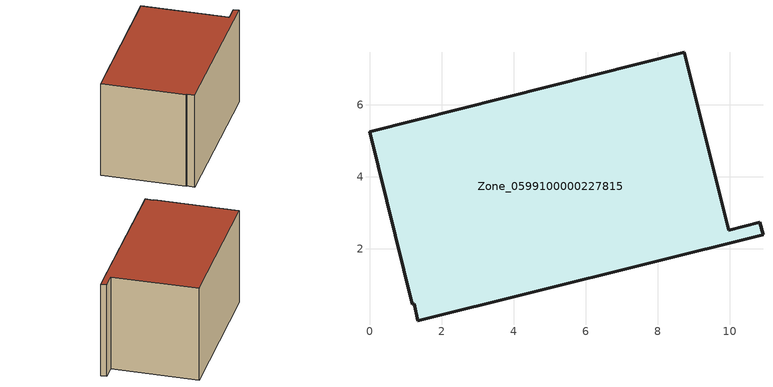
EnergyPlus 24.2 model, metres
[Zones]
Zone_0599100000227815
 floor ground (C_G): 1.34,0.01 1.25,0.47 1.19,0.46 0,5.25 8.73,7.45 9.96,2.52 10.84,2.74 10.92,2.39 z0
 wall outside (C_F): 10.92,2.39 10.84,2.74 9.96,2.52 8.73,7.45 0,5.25 1.19,0.46 1.25,0.47 1.34,0.01 10.92,2.39 z0:5.86
 roof outside (C_R): 1.25,0.47 1.34,0.01 10.92,2.39 10.84,2.74 9.96,2.52 8.73,7.45 0,5.25 1.19,0.46 z5.86
[BUILDING]
Pand.0599100000227815: North Axis=0; Terrain=City; Loads Convergence Tolerance Value=0.04; Temperature Convergence Tolerance Value=0.4; Solar Distribution=FullExterior; Maximum Number of Warmup Days=25; Minimum Number of Warmup Days=1
[Site:Location]
Rotterdam.The.Hague.AP_ZH_NLD Design_Conditions: Latitude=51.96; Longitude=4.45; Time Zone=1; Elevation=-4.5
[SITE:GROUNDTEMPERATURE:BUILDINGSURFACE]
18, 18, 18, 18, 18, 18, 18, 18, 18, 18, 18, 18
[MATERIAL] Thermal Absorptance=0.9; Solar Absorptance=0.7; Visible Absorptance=0.7
Name | Roughness | Thickness | Conductivity | Density | Specific Heat
G.TI.1975-1991 | MediumSmooth | 0.15 | 0.288461 | 540 | 1210
F.TI.1975-1991 | Rough | 0.3 | 0.230769 | 1920 | 840
R.TI.1975-1991 | MediumRough | 0.2 | 0.153846 | 1500 | 1000
[CONSTRUCTION]
C_G: G.TI.1975-1991
C_F: F.TI.1975-1991
C_R: R.TI.1975-1991
[ZONE]
Zone_0599100000227815: Type=1; Multiplier=1; Ceiling Height=Autocalculate; Volume=Autocalculate; Floor Area=autocalculate; Part of Total Floor Area=Yes
[ZONEINFILTRATION:DESIGNFLOWRATE]
Infil_Zone_0599100000227815: Zone or ZoneList or Space or SpaceList=Zone_0599100000227815; Schedule=AlwaysOn; Design Flow Rate Calculation Method=Flow/Area; Flow Rate per Floor Area=0.003; Constant Term Coefficient=1; Temperature Term Coefficient=0; Velocity Term Coefficient=0; Velocity Squared Term Coefficient=0
[HVACTEMPLATE:ZONE:IDEALLOADSAIRSYSTEM]
Zone_0599100000227815: Maximum Heating Supply Air Temperature=50; Minimum Cooling Supply Air Temperature=13; Maximum Heating Supply Air Humidity Ratio=0.0156; Minimum Cooling Supply Air Humidity Ratio=0.0077; Heating Limit=NoLimit; Cooling Limit=NoLimit; Dehumidification Control Type=ConstantSensibleHeatRatio; Cooling Sensible Heat Ratio=0.7; Dehumidification Setpoint=60; Humidification Control Type=None; Humidification Setpoint=30; Outdoor Air Method=None; Outdoor Air Flow Rate per Person=0.00944; Outdoor Air Flow Rate per Zone Floor Area=0; Outdoor Air Flow Rate per Zone=0; Demand Controlled Ventilation Type=None; Outdoor Air Economizer Type=NoEconomizer; Heat Recovery Type=None; Sensible Heat Recovery Effectiveness=0.7; Latent Heat Recovery Effectiveness=0.65
[ZONECONTROL:THERMOSTAT]
ThermostatControl_Zone_0599100000227815: Zone or ZoneList=Zone_0599100000227815; Control Type Schedule=DualSetpointControlType; Control 1=Thermostat_Zone_0599100000227815; Temperature Difference Between Cutout And Setpoint=0
[THERMOSTATSETPOINT:DUALSETPOINT]
Thermostat_Zone_0599100000227815: Heating Setpoint Temperature Schedule=HeatingSetpoint_Zone_0599100000227815; Cooling Setpoint Temperature Schedule=CoolingSetpoint_Zone_0599100000227815
[SCHEDULE:COMPACT]
HeatingSetpoint_Zone_0599100000227815: Through: 12/31, For: AllDays, Until: 24:00, 21
CoolingSetpoint_Zone_0599100000227815: Through: 12/31, For: AllDays, Until: 24:00, 24
DualSetpointControlType: Through: 12/31, For: AllDays, Until: 24:00, 4
AlwaysOn: Through: 12/31, For: AllDays, Until: 24:00, 1
